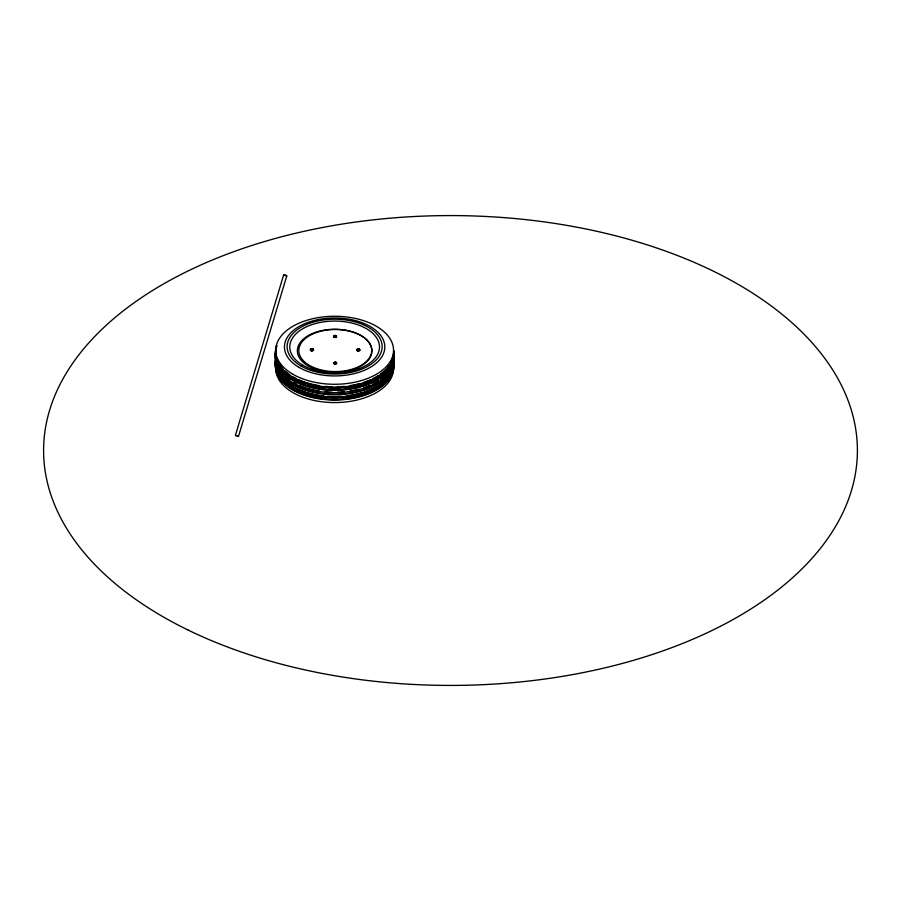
<?xml version="1.0" encoding="UTF-8"?>
<svg xmlns="http://www.w3.org/2000/svg" width="901" height="901" viewBox="0 0 901 901"><rect width="100%" height="100%" fill="white"/><g stroke="black" fill="none" stroke-linecap="round" stroke-linejoin="round"><path stroke-width="1.35" d="M235.398 435.363L283.646 274.951L285.549 275.064L286.788 275.897L238.528 436.298L236.242 436.039L235.578 435.149M283.646 274.951L286.743 276.021M238.528 436.298L238.055 435.667M334.609 336.422L334.631 336.805M335.014 363.655L334.699 363.069M357.787 349.734L358.756 350.038M310.969 349.34L312.219 348.608L312.951 349.036L312.681 350.174L311.69 350.331L310.969 349.34L312.951 349.036M310.969 349.915L311.239 348.766M334.068 336.005L336.039 335.701L335.78 336.839L334.789 336.997L334.068 336.005L336.039 335.701M334.068 336.58L334.327 335.431M334.226 362.765L336.197 362.45L335.938 363.599L334.947 363.756L334.226 362.765L336.197 362.45M334.226 363.34L334.485 362.191M357.314 349.43L359.296 349.126L359.026 350.264L358.046 350.421L357.314 349.43L359.296 349.126M357.314 350.005L357.584 348.856M335.431 363.655L335.634 362.979M335.014 363.475L335.634 363.024M311.633 350.061L312.41 349.948M335.499 336.614L335.409 336.67M358.53 350.14L357.877 350.05M357.584 349.43L358.575 348.698M336.039 336.276L335.318 335.285M312.951 349.611L312.219 348.608M336.197 363.035L335.476 362.033M359.026 349.689L359.026 350.264M358.046 349.847L358.046 350.421M335.938 363.024L335.938 363.599M335.78 336.264L335.78 336.839M334.947 363.182L334.947 363.756M334.789 336.422L334.789 336.997M312.681 349.599L312.681 350.174M311.69 349.757L311.69 350.331M393.14 354.983A58.542 33.799 0 0 1 349.791 386.383M348.45 386.574A58.542 33.799 0 0 1 320.824 386.574M319.495 386.383A58.542 33.799 0 0 1 278.612 363.531M278.094 362.484A58.542 33.799 0 0 1 277.125 360.028M388.725 365.952A58.542 33.799 0 0 1 386.259 368.959M385.335 369.917A58.542 33.799 0 0 1 380.56 373.983M378.364 375.503A58.542 33.799 0 0 1 372.676 378.713M370.277 379.839A58.542 33.799 0 0 1 363.914 382.294M358.97 383.758A58.542 33.799 0 0 1 349.791 385.673M344.362 386.349A58.542 33.799 0 0 1 337.413 386.777M331.872 386.777A58.542 33.799 0 0 1 324.923 386.349M319.495 385.673A58.542 33.799 0 0 1 306.577 382.677M305.371 382.294A58.542 33.799 0 0 1 299.008 379.839M296.609 378.713A58.542 33.799 0 0 1 293.242 376.922M289.807 374.748A58.542 33.799 0 0 1 284.806 370.761M283.015 368.959A58.542 33.799 0 0 1 279.851 364.916M393.748 350.478A59.275 34.227 0 0 1 330.194 387.148A59.275 34.227 0 0 1 276.855 345.398M393.748 351.187A59.275 34.227 0 0 1 330.194 387.858A59.275 34.227 0 0 1 276.855 346.108M393.748 360.141A59.275 34.227 0 0 1 333.528 396.902A59.275 34.227 0 0 1 275.74 358.857M391.192 371.437A58.542 33.799 0 0 1 390.077 373.543M388.725 375.627A58.542 33.799 0 0 1 376.032 386.585M374.951 387.205A58.542 33.799 0 0 1 363.914 391.958M362.709 392.352A58.542 33.799 0 0 1 347.099 395.708M341.592 396.249A58.542 33.799 0 0 1 327.694 396.249M323.549 395.877A58.542 33.799 0 0 1 306.577 392.352M305.371 391.958A58.542 33.799 0 0 1 294.334 387.205M293.242 386.585A58.542 33.799 0 0 1 287.678 382.869M285.718 381.258A58.542 33.799 0 0 1 283.939 379.591M283.015 378.634A58.542 33.799 0 0 1 279.851 374.591M393.748 352.888A59.275 34.227 0 0 1 333.528 389.66A59.275 34.227 0 0 1 275.74 351.615M392.532 361.188A58.542 33.799 0 0 1 391.71 363.677M391.192 364.894A58.542 33.799 0 0 1 342.279 389.66A58.542 33.799 0 0 1 283.939 373.048M283.015 372.09A58.542 33.799 0 0 1 277.125 362.439M393.748 353.597A59.275 34.227 0 0 1 333.528 390.37A59.275 34.227 0 0 1 275.74 352.325M393.748 355.872A59.275 34.227 0 0 1 333.528 392.645A59.275 34.227 0 0 1 275.74 354.6M393.185 360.411A58.542 33.799 0 0 1 335.724 394.21A58.542 33.799 0 0 1 276.145 361.673M393.748 357.866A59.275 34.227 0 0 1 333.528 394.627A59.275 34.227 0 0 1 275.74 356.582M392.532 368.441A58.542 33.799 0 0 1 391.71 370.93M391.192 372.147A58.542 33.799 0 0 1 347.099 396.429M344.362 396.733A58.542 33.799 0 0 1 277.125 369.692M388.725 371.358A58.542 33.799 0 0 1 386.259 374.365M385.335 375.323A58.542 33.799 0 0 1 380.56 379.389M378.364 380.898A58.542 33.799 0 0 1 372.676 384.119M370.277 385.234A58.542 33.799 0 0 1 363.914 387.689M358.97 389.164A58.542 33.799 0 0 1 349.791 391.068M344.362 391.755A58.542 33.799 0 0 1 337.413 392.183M331.872 392.183A58.542 33.799 0 0 1 324.923 391.755M319.495 391.068A58.542 33.799 0 0 1 306.577 388.083M305.371 387.689A58.542 33.799 0 0 1 299.008 385.234M296.609 384.119A58.542 33.799 0 0 1 293.242 382.328M289.807 380.154A58.542 33.799 0 0 1 284.806 376.156M283.015 374.365A58.542 33.799 0 0 1 279.851 370.322M393.748 360.85A59.275 34.227 0 0 1 333.528 397.611A59.275 34.227 0 0 1 275.74 359.567M393.748 362.562A59.275 34.227 0 0 1 333.528 399.323A59.275 34.227 0 0 1 275.74 361.278M393.748 363.272A59.275 34.227 0 0 1 333.528 400.033A59.275 34.227 0 0 1 275.74 361.988M393.546 368.565A58.914 34.013 0 0 1 334.643 402.578A58.914 34.013 0 0 1 275.729 368.565M391.192 364.184A58.542 33.799 0 0 1 390.077 366.29M388.725 368.374A58.542 33.799 0 0 1 376.032 379.332M374.951 379.952A58.542 33.799 0 0 1 363.914 384.704M361.481 385.47A58.542 33.799 0 0 1 345.736 388.624M340.195 389.086A58.542 33.799 0 0 1 329.09 389.086M323.549 388.624A58.542 33.799 0 0 1 307.804 385.47M305.371 384.704A58.542 33.799 0 0 1 294.334 379.952M293.242 379.332A58.542 33.799 0 0 1 287.678 375.616M285.718 374.005A58.542 33.799 0 0 1 283.939 372.338M283.015 371.381A58.542 33.799 0 0 1 279.851 367.338M390.662 374.906A58.542 33.799 0 0 1 387.137 380.064M383.556 383.668A58.542 33.799 0 0 1 378.364 387.588M376.032 389.007A58.542 33.799 0 0 1 365.22 393.928M363.914 394.379A58.542 33.799 0 0 1 351.12 397.532M349.791 397.758A58.542 33.799 0 0 1 342.977 398.557M337.413 398.861A58.542 33.799 0 0 1 331.872 398.861M326.308 398.557A58.542 33.799 0 0 1 319.495 397.758M318.154 397.532A58.542 33.799 0 0 1 305.371 394.379M304.065 393.928A58.542 33.799 0 0 1 293.242 389.007M290.922 387.588A58.542 33.799 0 0 1 286.676 384.49M281.326 379.062A58.542 33.799 0 0 1 278.612 374.906M278.094 373.859A58.542 33.799 0 0 1 277.125 371.403M393.14 367.067A58.542 33.799 0 0 1 392.813 369.601M390.662 375.616A58.542 33.799 0 0 1 331.512 399.571A58.542 33.799 0 0 1 277.125 372.113M359.094 349.239A1.577 0.912 0 0 1 359.206 350.771A1.577 0.912 0 0 1 356.751 350.185A1.577 0.912 0 0 1 358.711 349.149M188.106 630.058A406.903 234.924 0 0 0 851.028 491.912A406.903 234.924 0 0 0 312.354 229.53A406.903 234.924 0 0 0 188.106 630.058M302.927 365.277A44.847 25.892 0 0 0 377.958 353.665A44.847 25.892 0 0 0 323.031 321.95A44.847 25.892 0 0 0 302.927 365.277M299.155 367.45A50.174 28.967 0 0 0 383.105 354.465A50.174 28.967 0 0 0 321.657 318.977A50.174 28.967 0 0 0 299.155 367.45M301.047 366.02A47.516 27.435 0 0 0 380.537 353.721A47.516 27.435 0 0 0 322.344 320.125A47.516 27.435 0 0 0 301.047 366.02M292.983 374.32A58.914 34.013 0 0 0 391.541 359.071A58.914 34.013 0 0 0 319.393 317.422A58.914 34.013 0 0 0 292.983 374.32M308.3 365.997A37.245 21.5 0 0 0 370.626 356.357A37.245 21.5 0 0 0 325.002 330.014A37.245 21.5 0 0 0 308.3 365.997M316.611 368.599A36.457 21.05 0 0 0 371.753 350.827A36.457 21.05 0 0 0 317.524 332.142A36.457 21.05 0 0 0 316.611 368.599M311.172 350.59A1.577 0.912 0 0 0 313.537 349.802A1.577 0.912 0 0 0 311.172 349.014A1.577 0.912 0 0 0 311.172 350.59M311.172 350.726A1.577 0.912 0 0 0 313.537 349.937A1.577 0.912 0 0 0 311.172 349.149A1.577 0.912 0 0 0 311.172 350.726M334.271 337.391A1.577 0.912 0 0 0 336.625 336.602A1.577 0.912 0 0 0 334.271 335.814A1.577 0.912 0 0 0 334.271 337.391M357.517 350.68A1.577 0.912 0 0 0 359.882 349.892A1.577 0.912 0 0 0 357.517 349.104A1.577 0.912 0 0 0 357.517 350.68M334.429 364.015A1.577 0.912 0 0 0 336.783 363.227A1.577 0.912 0 0 0 334.429 362.439A1.577 0.912 0 0 0 334.429 364.015"/></g></svg>
